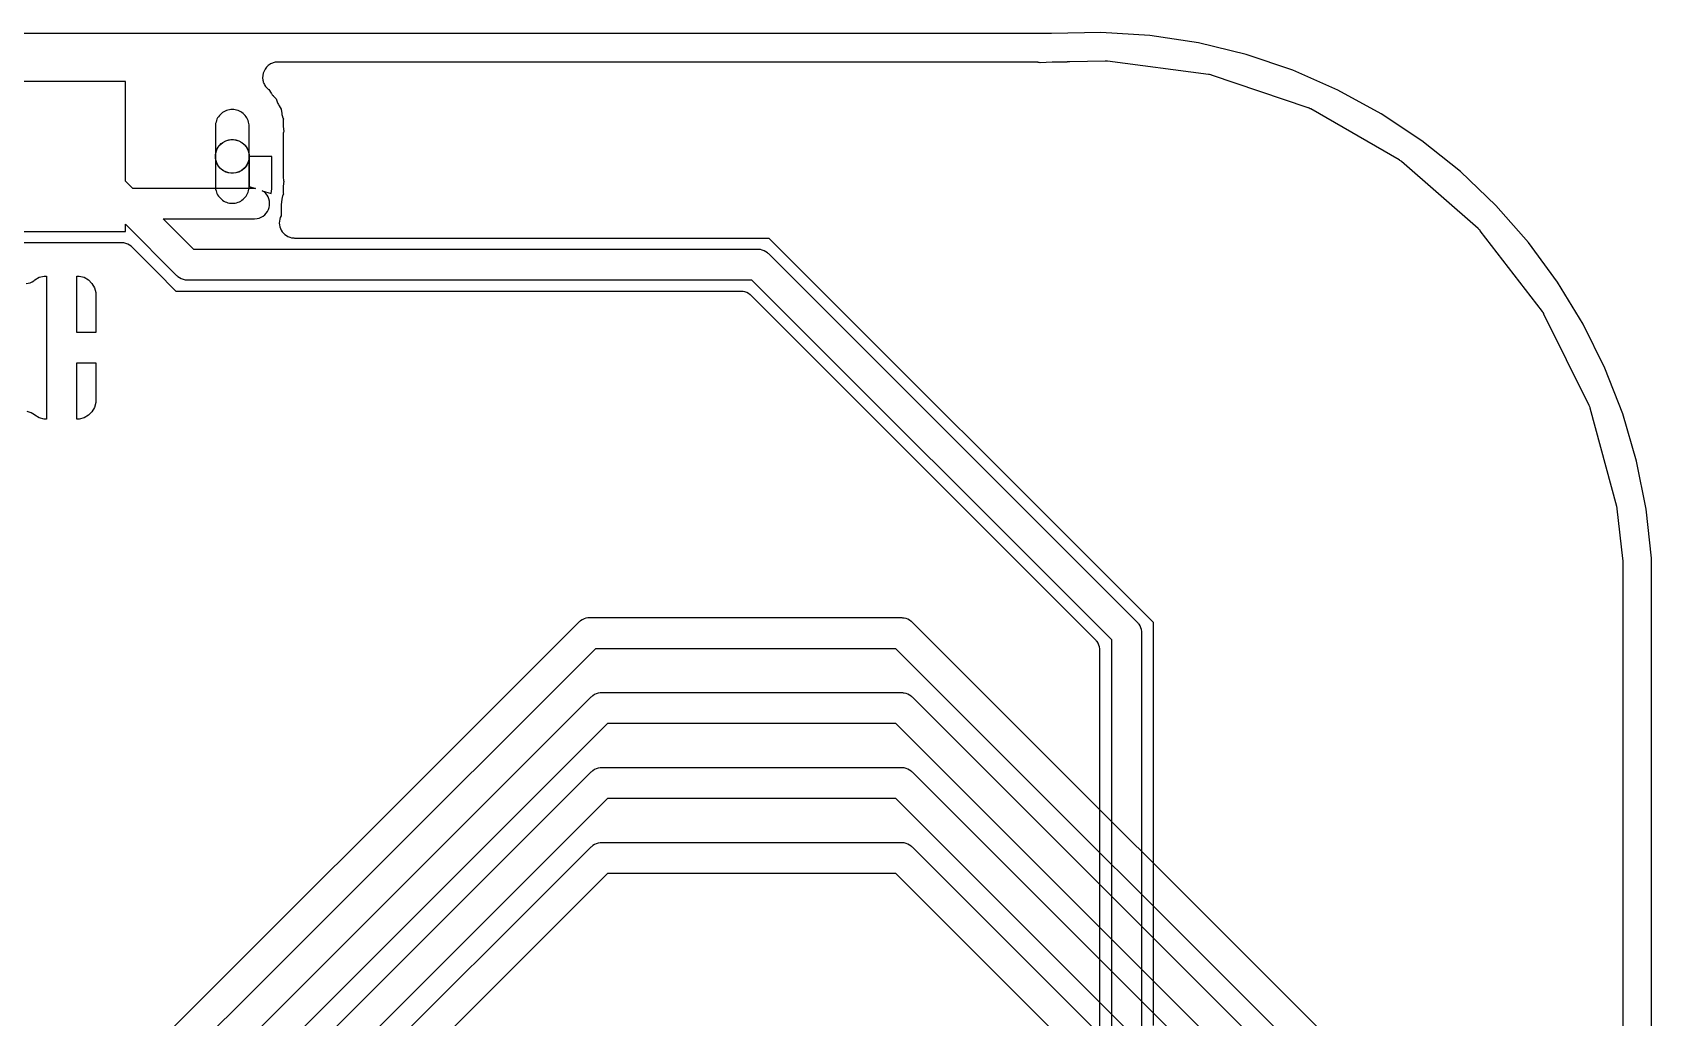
# Model space of a CAD drawing. Header units: millimetres. Extents: x 0 to 45, y 0 to 60.
# Drawn here: x 23.41 to 45, y 46.87 to 60.02 of the extents above; entities that cross this region are included whole.
import ezdxf

# ---------------------------------------------------------------- set-up
doc = ezdxf.new("R2010")
doc.units = ezdxf.units.MM

msp = doc.modelspace()

# ---------------------------------------------------------------- linework, layer by layer
at = {"layer": '16_copper'}
for points in [[(41.144, 46.144), (35.144, 52.144), (35.136, 52.15), (35.129, 52.157, 0.132344), (35.032, 52.201), (35.024, 52.201, 0.018059), (35.009, 52.202), (35, 52.203), (30.837, 52.203), (30.827, 52.202), (30.817, 52.202, 0.132342), (30.718, 52.165), (30.712, 52.159, 0.018024), (30.701, 52.15), (30.693, 52.144), (24.22, 45.67)], [(40.144, 46.144), (35.144, 51.144), (35.136, 51.15), (35.129, 51.157, 0.132344), (35.032, 51.201), (35.024, 51.201, 0.018059), (35.009, 51.202), (35, 51.203), (31, 51.203), (30.99, 51.202), (30.98, 51.202, 0.132342), (30.881, 51.165), (30.875, 51.159, 0.018024), (30.863, 51.15), (30.856, 51.144), (25.383, 45.67)], [(39.144, 46.144), (35.144, 50.144), (35.136, 50.15), (35.129, 50.157, 0.132344), (35.032, 50.201), (35.024, 50.201, 0.018059), (35.009, 50.202), (35, 50.203), (31, 50.203), (30.99, 50.202), (30.98, 50.202, 0.132342), (30.881, 50.165), (30.875, 50.159, 0.018024), (30.863, 50.15), (30.856, 50.144), (26.436, 45.724)], [(38.144, 46.144), (35.144, 49.144), (35.136, 49.15), (35.129, 49.157, 0.132344), (35.032, 49.201), (35.024, 49.201, 0.018059), (35.009, 49.202), (35, 49.203), (31, 49.203), (30.99, 49.202), (30.98, 49.202, 0.132342), (30.881, 49.165), (30.875, 49.159, 0.018024), (30.863, 49.15), (30.856, 49.144), (27.706, 45.994)]]:
    msp.add_lwpolyline(points, format="xyb", dxfattribs=at)
for points in [[(24.34, 45.216), (30.921, 51.797), (34.916, 51.797), (40.797, 45.916)], [(25.61, 45.323), (31.084, 50.797), (34.916, 50.797), (39.797, 45.916)], [(26.88, 45.593), (31.084, 49.797), (34.916, 49.797), (38.797, 45.916)], [(28.053, 45.766), (31.084, 48.797), (34.916, 48.797), (37.797, 45.916)]]:
    msp.add_lwpolyline(points, dxfattribs=at)
at = {"layer": '1_copper'}
for points in [[(44.619, 8), (44.619, 52.972), (44.618, 52.982), (44.618, 52.996), (44.54, 53.66), (44.539, 53.669), (44.535, 53.69), (44.182, 55.002), (44.18, 55.006), (44.18, 55.009), (44.173, 55.026), (44.169, 55.035, 0.005228), (44.168, 55.039), (43.565, 56.257), (43.563, 56.261), (43.562, 56.264), (43.552, 56.279), (43.547, 56.288), (43.545, 56.289), (43.544, 56.291), (42.716, 57.369), (42.713, 57.371), (42.711, 57.374), (42.698, 57.387), (42.691, 57.395), (42.69, 57.396), (42.688, 57.398), (41.666, 58.292), (41.662, 58.295), (41.66, 58.297), (41.645, 58.307), (41.637, 58.313), (41.635, 58.314), (41.633, 58.316), (40.455, 58.994), (40.452, 58.995), (40.449, 58.997), (40.432, 59.005), (40.423, 59.009), (40.421, 59.009), (40.419, 59.01), (39.132, 59.446), (39.128, 59.446), (39.125, 59.448), (39.107, 59.452), (39.097, 59.454, 0.00523), (39.093, 59.455), (37.745, 59.63), (37.736, 59.631), (37.716, 59.632), (37.243, 59.624), (37.235, 59.623), (37.227, 59.623, 0.022694), (37.208, 59.62), (37.204, 59.619), (37.019, 59.619), (37.013, 59.618), (37.006, 59.619), (36.846, 59.608), (36.833, 59.611), (36.819, 59.615, 0.00833), (36.813, 59.616), (36.794, 59.618), (36.784, 59.619, 0.004264), (36.78, 59.619), (26.681, 59.619), (26.667, 59.618), (26.653, 59.617), (26.649, 59.616), (26.646, 59.616, 0.055169), (26.598, 59.601), (26.585, 59.595), (26.582, 59.593), (26.579, 59.592, 0.284367), (26.481, 59.379), (26.485, 59.365), (26.489, 59.351), (26.49, 59.348), (26.491, 59.344), (26.497, 59.332), (26.503, 59.318, 0.063184), (26.537, 59.273), (26.547, 59.263), (26.55, 59.261), (26.553, 59.259), (26.561, 59.253), (26.563, 59.251), (26.594, 59.203, 0.016294), (26.601, 59.192), (26.609, 59.182), (26.612, 59.178), (26.613, 59.177), (26.614, 59.176), (26.615, 59.174), (26.618, 59.171), (26.622, 59.167), (26.661, 59.128), (26.679, 59.076, 0.016296), (26.684, 59.064), (26.69, 59.052), (26.694, 59.044), (26.696, 59.04), (26.699, 59.035), (26.728, 58.989), (26.734, 58.934), (26.736, 58.927), (26.736, 58.921), (26.739, 58.908), (26.741, 58.899), (26.743, 58.895), (26.744, 58.889), (26.756, 58.857), (26.755, 58.855), (26.755, 58.848), (26.754, 58.843), (26.754, 58.834), (26.753, 58.823), (26.753, 58.78), (26.754, 58.77), (26.754, 58.757), (26.762, 58.692), (26.76, 58.684), (26.755, 58.668, 0.00307), (26.755, 58.665), (26.755, 58.656), (26.753, 58.635), (26.753, 58.085), (26.754, 58.068), (26.756, 58.052), (26.756, 58.05), (26.756, 58.049), (26.76, 58.033), (26.762, 58.028), (26.754, 57.963), (26.754, 57.953), (26.753, 57.94), (26.753, 57.897), (26.754, 57.886), (26.754, 57.874), (26.755, 57.868), (26.756, 57.863), (26.744, 57.831), (26.743, 57.824), (26.74, 57.818), (26.738, 57.805), (26.736, 57.796), (26.735, 57.791), (26.734, 57.786), (26.727, 57.72), (26.727, 57.711), (26.726, 57.698), (26.726, 57.569), (26.725, 57.568, 0.537087), (26.89, 57.272), (26.897, 57.272), (26.905, 57.271), (33.231, 57.271), (38.356, 52.147), (38.356, 46.764)], [(38.203, 15.62), (38.203, 52), (38.202, 52.01), (38.202, 52.02, 0.132342), (38.165, 52.119), (38.159, 52.125, 0.018024), (38.15, 52.137), (38.144, 52.144), (33.228, 57.059), (33.22, 57.066), (33.213, 57.073, 0.132344), (33.116, 57.116), (33.108, 57.117, 0.018059), (33.093, 57.118), (33.084, 57.119), (25.561, 57.119), (25.153, 57.527), (26.37, 57.527), (26.405, 57.53, 0.641201), (26.499, 57.887), (26.475, 57.903), (26.593, 57.865), (26.601, 57.928), (26.601, 58.36), (26.6, 58.361), (26.3, 58.361), (26.299, 58.36), (26.299, 57.96), (26.386, 57.932), (26.37, 57.933), (24.747, 57.933), (24.65, 58.03), (24.65, 59.36), (22.75, 59.36)], [(22.75, 57.36), (24.65, 57.36), (24.65, 57.455), (25.333, 56.772), (25.341, 56.766), (25.348, 56.759, 0.132344), (25.445, 56.715), (25.453, 56.715, 0.018059), (25.467, 56.713), (25.477, 56.713), (33, 56.713), (37.797, 51.916), (37.797, 15.704)], [(37.644, 15.851), (37.644, 51.769), (37.644, 51.779), (37.643, 51.789, 0.132342), (37.606, 51.888), (37.6, 51.894, 0.018024), (37.591, 51.905), (37.585, 51.912), (32.996, 56.501), (32.989, 56.507), (32.981, 56.514, 0.132344), (32.885, 56.558), (32.877, 56.558, 0.018059), (32.862, 56.559), (32.853, 56.56), (25.329, 56.56), (25.062, 56.828), (24.742, 57.148), (24.734, 57.155), (24.727, 57.162, 0.132344), (24.63, 57.205), (24.622, 57.206, 0.018067), (24.607, 57.207), (24.598, 57.208), (22.687, 57.208)], [(23.329, 56.663, 0.128083), (23.428, 56.701), (23.434, 56.706), (23.44, 56.71), (23.442, 56.712), (23.502, 56.747), (23.567, 56.764), (23.597, 56.764), (23.597, 55.81), (23.597, 55.81), (23.597, 55.81), (23.597, 54.856), (23.567, 54.856), (23.502, 54.873), (23.441, 54.909), (23.438, 54.912, 0.132344), (23.341, 54.955)]]:
    msp.add_lwpolyline(points, format="xyb", dxfattribs=at)
for points in [[(24.003, 56.013), (24.003, 56.764), (24.033, 56.764), (24.098, 56.747), (24.156, 56.713), (24.203, 56.666), (24.237, 56.608), (24.254, 56.543), (24.254, 56.013)], [(24.003, 54.856), (24.003, 55.607), (24.254, 55.607), (24.254, 55.077), (24.237, 55.012), (24.203, 54.954), (24.156, 54.907), (24.098, 54.873), (24.033, 54.856)]]:
    msp.add_lwpolyline(points, close=True, dxfattribs=at)
at = {"layer": 'drills_NPTH'}
msp.add_circle((26.075, 58.36), 0.225, dxfattribs=at)
at = {"layer": 'holes'}
for points in [[(25.85, 57.96), (25.851, 57.94), (25.853, 57.921), (25.858, 57.902), (25.864, 57.883), (25.871, 57.865), (25.88, 57.848), (25.891, 57.831), (25.903, 57.815), (25.916, 57.801), (25.93, 57.788), (25.946, 57.776), (25.963, 57.765), (25.98, 57.756), (25.998, 57.749), (26.017, 57.743), (26.036, 57.738), (26.055, 57.736), (26.075, 57.735), (26.095, 57.736), (26.114, 57.738), (26.133, 57.743), (26.152, 57.749), (26.17, 57.756), (26.188, 57.765), (26.204, 57.776), (26.22, 57.788), (26.234, 57.801), (26.247, 57.815), (26.259, 57.831), (26.27, 57.848), (26.279, 57.865), (26.286, 57.883), (26.292, 57.902), (26.297, 57.921), (26.299, 57.94), (26.3, 57.96), (26.3, 58.76), (26.299, 58.78), (26.297, 58.799), (26.292, 58.818), (26.286, 58.837), (26.279, 58.855), (26.27, 58.873), (26.259, 58.889), (26.247, 58.905), (26.234, 58.919), (26.22, 58.932), (26.204, 58.944), (26.188, 58.955), (26.17, 58.964), (26.152, 58.971), (26.133, 58.977), (26.114, 58.982), (26.095, 58.984), (26.075, 58.985), (26.055, 58.984), (26.036, 58.982), (26.017, 58.977), (25.998, 58.971), (25.98, 58.964), (25.963, 58.955), (25.946, 58.944), (25.93, 58.932), (25.916, 58.919), (25.903, 58.905), (25.891, 58.889), (25.88, 58.873), (25.871, 58.855), (25.864, 58.837), (25.858, 58.818), (25.853, 58.799), (25.851, 58.78), (25.85, 58.76), (25.85, 57.96)], [(25.85, 58.378), (25.856, 58.413), (25.866, 58.446), (25.883, 58.478), (25.903, 58.507), (25.928, 58.532), (25.957, 58.552), (25.989, 58.569), (26.022, 58.579), (26.057, 58.585), (26.093, 58.585), (26.128, 58.579), (26.161, 58.569), (26.193, 58.552), (26.222, 58.532), (26.247, 58.507), (26.267, 58.478), (26.284, 58.446), (26.294, 58.413), (26.3, 58.378), (26.3, 58.342), (26.294, 58.307), (26.284, 58.274), (26.267, 58.242), (26.247, 58.213), (26.222, 58.188), (26.193, 58.168), (26.161, 58.151), (26.128, 58.141), (26.093, 58.135), (26.057, 58.135), (26.022, 58.141), (25.989, 58.151), (25.957, 58.168), (25.928, 58.188), (25.903, 58.213), (25.883, 58.242), (25.866, 58.274), (25.856, 58.307), (25.85, 58.342), (25.85, 58.378)]]:
    msp.add_lwpolyline(points, close=True, dxfattribs=at)
at = {"layer": 'outline'}
msp.add_lwpolyline([(45, 8), (45, 53), (44.928, 53.652), (44.799, 54.295), (44.615, 54.924), (44.377, 55.535), (44.086, 56.123), (43.745, 56.683), (43.357, 57.211), (42.924, 57.704), (42.45, 58.157), (41.938, 58.567), (41.392, 58.93), (40.817, 59.245), (40.216, 59.509), (39.595, 59.719), (38.958, 59.874), (38.31, 59.973), (37.656, 60.015), (37, 60), (8, 60)], dxfattribs=at)

doc.saveas('drawing.dxf')
